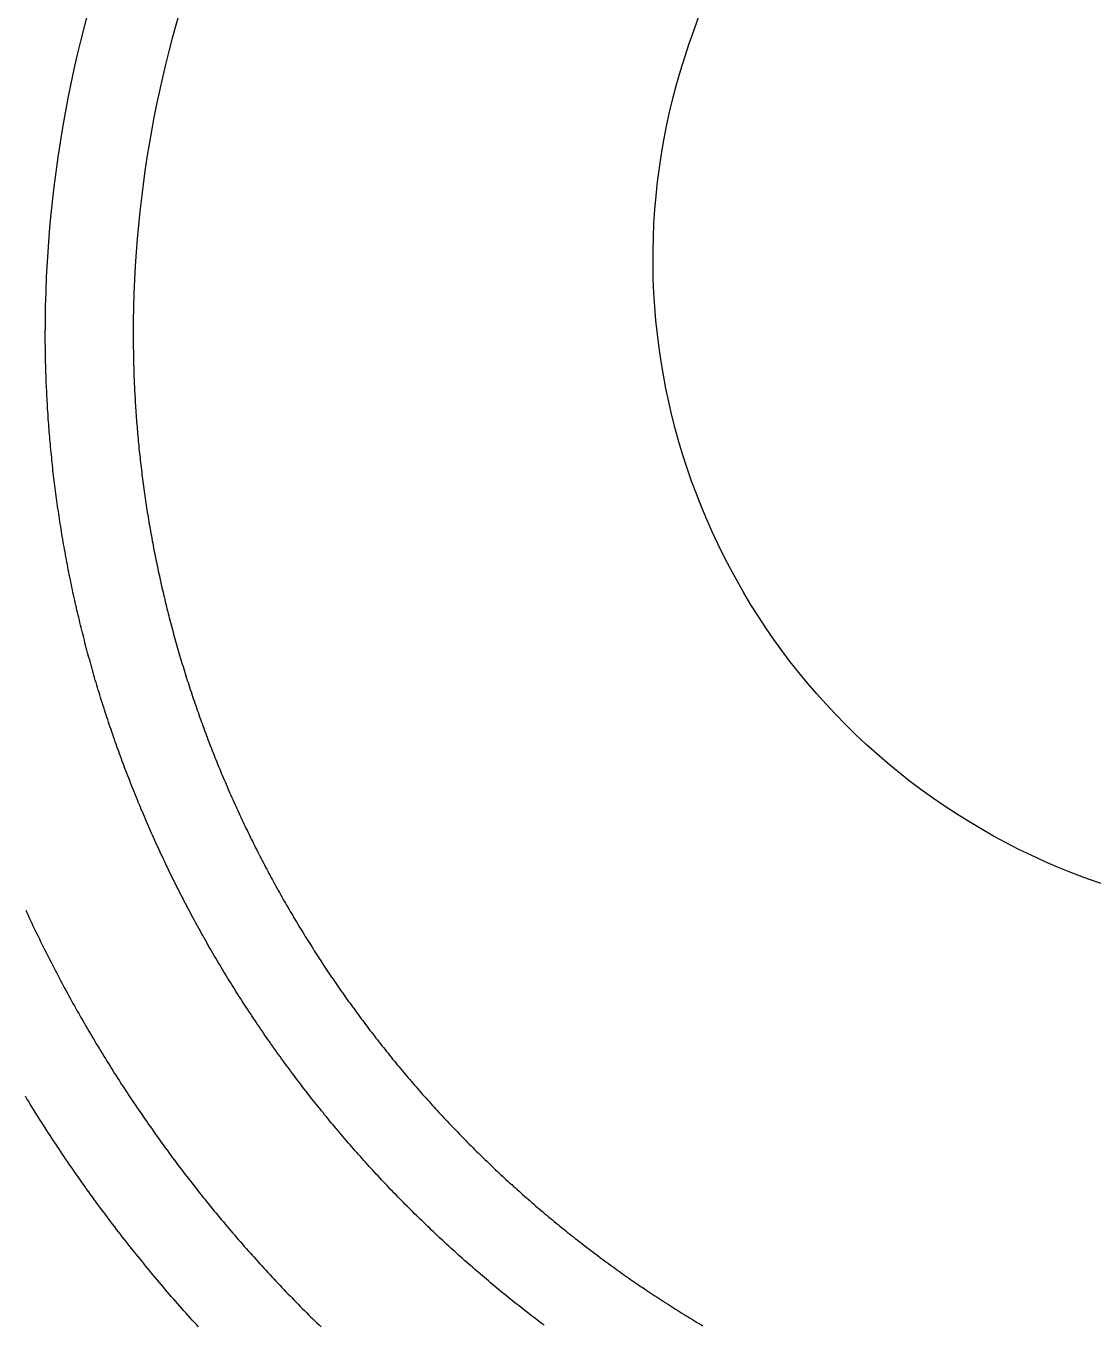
# Model space of a CAD drawing. Header units: inches. Extents: x -43479 to 56521, y -44741 to 59530.
# Drawn here: x -11420 to -9964, y 37762 to 39536 of the extents above; entities that cross this region are included whole.
import ezdxf

# ---------------------------------------------------------------- set-up
doc = ezdxf.new("R2010")
doc.units = ezdxf.units.IN
doc.header["$MEASUREMENT"] = 0

# ---------------------------------------------------------------- blocks, each defined once
blk = doc.blocks.new('kanishk_spiralEditV1')
for points in [[(4208.9, 2840.4), (4211.8, 2837.2), (4214.6, 2834.1), (4217.5, 2830.9), (4220.4, 2827.8), (4223.2, 2824.6), (4226, 2821.5), (4228.9, 2818.3), (4231.7, 2815.1), (4234.5, 2811.9), (4237.3, 2808.7), (4240.1, 2805.5), (4242.9, 2802.3), (4245.7, 2799.1), (4248.5, 2795.9), (4251.2, 2792.7), (4254, 2789.5), (4256.7, 2786.2), (4259.5, 2783), (4262.2, 2779.8), (4265, 2776.5), (4267.7, 2773.3), (4270.4, 2770), (4273.2, 2766.7), (4275.9, 2763.5), (4278.6, 2760.2), (4281.3, 2756.9), (4283.9, 2753.6), (4286.6, 2750.3), (4289.3, 2747.1), (4292, 2743.7), (4294.6, 2740.4), (4297.3, 2737.1), (4299.9, 2733.8), (4302.6, 2730.5), (4305.2, 2727.2), (4307.8, 2723.8), (4310.4, 2720.5), (4313.1, 2717.1), (4315.7, 2713.8), (4318.3, 2710.4), (4320.8, 2707.1), (4323.4, 2703.7), (4326, 2700.3), (4328.6, 2697), (4331.1, 2693.6), (4333.7, 2690.2), (4336.2, 2686.8), (4338.8, 2683.4), (4341.3, 2680), (4343.8, 2676.6), (4346.3, 2673.2), (4348.9, 2669.8), (4351.4, 2666.4), (4353.9, 2662.9), (4356.3, 2659.5), (4358.8, 2656.1), (4361.3, 2652.6), (4363.8, 2649.2), (4366.2, 2645.7), (4368.7, 2642.3), (4371.1, 2638.8), (4373.5, 2635.3), (4376, 2631.9), (4378.4, 2628.4), (4380.8, 2624.9), (4383.2, 2621.4), (4385.6, 2617.9), (4388, 2614.4), (4390.4, 2610.9), (4392.8, 2607.4), (4395.1, 2603.9), (4397.5, 2600.4), (4399.9, 2596.9), (4402.2, 2593.4), (4404.5, 2589.8), (4406.9, 2586.3), (4409.2, 2582.8), (4411.5, 2579.2), (4413.8, 2575.7), (4416.1, 2572.1), (4418.4, 2568.6), (4420.7, 2565), (4423, 2561.4), (4425.3, 2557.9), (4427.5, 2554.3), (4429.8, 2550.7), (4432, 2547.1), (4434.3, 2543.5), (4436.5, 2539.9), (4438.7, 2536.3), (4440.9, 2532.7), (4443.2, 2529.1), (4445.4, 2525.5)], [(4445, 2271.2), (4443.4, 2274.8), (4441.7, 2278.4), (4440, 2282), (4438.3, 2285.6), (4436.7, 2289.2), (4435, 2292.8), (4433.2, 2296.4), (4431.5, 2299.9), (4429.8, 2303.5), (4428.1, 2307.1), (4426.3, 2310.6), (4424.6, 2314.2), (4422.8, 2317.8), (4421.1, 2321.3), (4419.3, 2324.9), (4417.5, 2328.4), (4415.7, 2332), (4413.9, 2335.5), (4412.1, 2339.1), (4410.3, 2342.6), (4408.5, 2346.1), (4406.7, 2349.7), (4404.9, 2353.2), (4403, 2356.7), (4401.2, 2360.2), (4399.3, 2363.7), (4397.5, 2367.2), (4395.6, 2370.8), (4393.7, 2374.3), (4391.8, 2377.8), (4389.9, 2381.3), (4388, 2384.7), (4386.1, 2388.2), (4384.2, 2391.7), (4382.3, 2395.2), (4380.4, 2398.7), (4378.5, 2402.1), (4376.5, 2405.6), (4374.6, 2409.1), (4372.6, 2412.5), (4370.6, 2416), (4368.7, 2419.4), (4366.7, 2422.9), (4364.7, 2426.3), (4362.7, 2429.8), (4360.7, 2433.2), (4358.7, 2436.7), (4356.7, 2440.1), (4354.7, 2443.5), (4352.6, 2446.9), (4350.6, 2450.3), (4348.6, 2453.8), (4346.5, 2457.2), (4344.4, 2460.6), (4342.4, 2464), (4340.3, 2467.4), (4338.2, 2470.8), (4336.1, 2474.1), (4334, 2477.5), (4331.9, 2480.9), (4329.8, 2484.3), (4327.7, 2487.7), (4325.6, 2491), (4323.5, 2494.4), (4321.3, 2497.7), (4319.2, 2501.1), (4317, 2504.5), (4314.9, 2507.8), (4312.7, 2511.1), (4310.5, 2514.5), (4308.3, 2517.8), (4306.1, 2521.1), (4304, 2524.5), (4301.7, 2527.8), (4299.5, 2531.1), (4297.3, 2534.4), (4295.1, 2537.7), (4292.9, 2541), (4290.6, 2544.3), (4288.4, 2547.6), (4286.1, 2550.9), (4283.9, 2554.2), (4281.6, 2557.4), (4279.3, 2560.7), (4277.1, 2564), (4274.8, 2567.3), (4272.5, 2570.5), (4270.2, 2573.8), (4267.9, 2577), (4265.6, 2580.3), (4263.2, 2583.5), (4260.9, 2586.7), (4258.6, 2590), (4256.2, 2593.2), (4253.9, 2596.4), (4251.5, 2599.6), (4249.2, 2602.9), (4246.8, 2606.1), (4244.4, 2609.3), (4242, 2612.5), (4239.6, 2615.7), (4237.2, 2618.9), (4234.8, 2622), (4232.4, 2625.2), (4230, 2628.4), (4227.6, 2631.6), (4225.2, 2634.7), (4222.7, 2637.9), (4220.3, 2641), (4217.8, 2644.2), (4215.4, 2647.3), (4212.9, 2650.5), (4210.4, 2653.6), (4208, 2656.7), (4205.5, 2659.9), (4203, 2663), (4200.5, 2666.1), (4198, 2669.2), (4195.5, 2672.3), (4192.9, 2675.4), (4190.4, 2678.5), (4187.9, 2681.6), (4185.4, 2684.7), (4182.8, 2687.8), (4180.3, 2690.8), (4177.7, 2693.9), (4175.1, 2697), (4172.6, 2700), (4170, 2703.1), (4167.4, 2706.1), (4164.8, 2709.2), (4162.2, 2712.2), (4159.6, 2715.2), (4157, 2718.3), (4154.4, 2721.3), (4151.8, 2724.3), (4149.1, 2727.3), (4146.5, 2730.3), (4143.9, 2733.3), (4141.2, 2736.3), (4138.5, 2739.3), (4135.9, 2742.3), (4133.2, 2745.3), (4130.5, 2748.2), (4127.9, 2751.2), (4125.2, 2754.2), (4122.5, 2757.1), (4119.8, 2760.1), (4117.1, 2763), (4114.4, 2766), (4111.6, 2768.9), (4108.9, 2771.8), (4106.2, 2774.8), (4103.5, 2777.7), (4100.7, 2780.6), (4098, 2783.5), (4095.2, 2786.4), (4092.4, 2789.3), (4089.7, 2792.2), (4086.9, 2795.1), (4084.1, 2797.9), (4081.3, 2800.8), (4078.5, 2803.7), (4075.7, 2806.5), (4072.9, 2809.4), (4070.1, 2812.2), (4067.3, 2815.1), (4064.5, 2817.9), (4061.6, 2820.8), (4058.8, 2823.6), (4056, 2826.4), (4053.1, 2829.2), (4050.3, 2832), (4047.4, 2834.8), (4044.5, 2837.6), (4041.7, 2840.4)]]:
    blk.add_lwpolyline(points)
for points in [[(3737.1, 2838.1), (3740, 2835.9), (3742.9, 2833.7), (3745.8, 2831.6), (3748.6, 2829.4), (3751.5, 2827.2), (3754.4, 2825), (3757.2, 2822.8), (3760, 2820.6), (3762.9, 2818.4), (3765.7, 2816.2), (3768.6, 2814), (3771.4, 2811.7), (3774.2, 2809.5), (3777, 2807.3), (3779.8, 2805), (3782.6, 2802.8), (3785.4, 2800.5), (3788.2, 2798.2), (3791, 2796), (3793.8, 2793.7), (3796.6, 2791.4), (3799.4, 2789.1), (3802.2, 2786.9), (3804.9, 2784.6), (3807.7, 2782.3), (3810.4, 2779.9), (3813.2, 2777.6), (3815.9, 2775.3), (3818.7, 2773), (3821.4, 2770.7), (3824.2, 2768.3), (3826.9, 2766), (3829.6, 2763.6), (3832.3, 2761.3), (3835, 2758.9), (3837.7, 2756.6), (3840.4, 2754.2), (3843.1, 2751.8), (3845.8, 2749.4), (3848.5, 2747.1), (3851.2, 2744.7), (3853.9, 2742.3), (3856.5, 2739.9), (3859.2, 2737.5), (3861.9, 2735), (3864.5, 2732.6), (3867.2, 2730.2), (3869.8, 2727.8), (3872.5, 2725.3), (3875.1, 2722.9), (3877.7, 2720.5), (3880.3, 2718), (3883, 2715.6), (3885.6, 2713.1), (3888.2, 2710.6), (3890.8, 2708.2), (3893.4, 2705.7), (3896, 2703.2), (3898.6, 2700.7), (3901.1, 2698.2), (3903.7, 2695.7), (3906.3, 2693.2), (3908.9, 2690.7), (3911.4, 2688.2), (3914, 2685.7), (3916.5, 2683.2), (3919.1, 2680.6), (3921.6, 2678.1), (3924.1, 2675.5), (3926.7, 2673), (3929.2, 2670.5), (3931.7, 2667.9), (3934.2, 2665.3), (3936.7, 2662.8), (3939.2, 2660.2), (3941.7, 2657.6), (3944.2, 2655), (3946.7, 2652.5), (3949.1, 2649.9), (3951.6, 2647.3), (3954.1, 2644.7), (3956.5, 2642.1), (3959, 2639.5), (3961.4, 2636.8), (3963.9, 2634.2), (3966.3, 2631.6), (3968.8, 2629), (3971.2, 2626.3), (3973.6, 2623.7), (3976, 2621.1), (3978.4, 2618.4), (3980.8, 2615.7), (3983.2, 2613.1), (3985.6, 2610.4), (3988, 2607.8), (3990.4, 2605.1), (3992.8, 2602.4), (3995.1, 2599.7), (3997.5, 2597), (3999.8, 2594.3), (4002.2, 2591.6), (4004.5, 2588.9), (4006.9, 2586.2), (4009.2, 2583.5), (4011.5, 2580.8), (4013.9, 2578.1), (4016.2, 2575.3), (4018.5, 2572.6), (4020.8, 2569.9), (4023.1, 2567.1), (4025.4, 2564.4), (4027.7, 2561.6), (4030, 2558.9), (4032.2, 2556.1), (4034.5, 2553.4), (4036.8, 2550.6), (4039, 2547.8), (4041.3, 2545.1), (4043.5, 2542.3), (4045.8, 2539.5), (4048, 2536.7), (4050.2, 2533.9), (4052.4, 2531.1), (4054.7, 2528.3), (4056.9, 2525.5), (4059.1, 2522.7), (4061.3, 2519.9), (4063.5, 2517), (4065.6, 2514.2), (4067.8, 2511.4), (4070, 2508.5), (4072.2, 2505.7), (4074.3, 2502.9), (4076.5, 2500), (4078.6, 2497.2), (4080.8, 2494.3), (4082.9, 2491.4), (4085, 2488.6), (4087.2, 2485.7), (4089.3, 2482.8), (4091.4, 2480), (4093.5, 2477.1), (4095.6, 2474.2), (4097.7, 2471.3), (4099.8, 2468.4), (4101.9, 2465.5), (4103.9, 2462.6), (4106, 2459.7), (4108.1, 2456.8), (4110.1, 2453.9), (4112.2, 2450.9), (4114.2, 2448), (4116.2, 2445.1), (4118.3, 2442.2), (4120.3, 2439.2), (4122.3, 2436.3), (4124.3, 2433.3), (4126.3, 2430.4), (4128.3, 2427.4), (4130.3, 2424.5), (4132.3, 2421.5), (4134.3, 2418.5), (4136.3, 2415.6), (4138.2, 2412.6), (4140.2, 2409.6), (4142.2, 2406.6), (4144.1, 2403.7), (4146.1, 2400.7), (4148, 2397.7), (4149.9, 2394.7), (4151.8, 2391.7), (4153.8, 2388.7), (4155.7, 2385.7), (4157.6, 2382.7), (4159.5, 2379.7), (4161.4, 2376.6), (4163.2, 2373.6), (4165.1, 2370.6), (4167, 2367.6), (4168.9, 2364.5), (4170.7, 2361.5), (4172.6, 2358.4), (4174.4, 2355.4), (4176.3, 2352.3), (4178.1, 2349.3), (4179.9, 2346.2), (4181.7, 2343.2), (4183.5, 2340.1), (4185.4, 2337.1), (4187.2, 2334), (4188.9, 2330.9), (4190.7, 2327.8), (4192.5, 2324.8), (4194.3, 2321.7), (4196.1, 2318.6), (4197.8, 2315.5), (4199.6, 2312.4), (4201.3, 2309.3), (4203.1, 2306.2), (4204.8, 2303.1), (4206.5, 2300), (4208.2, 2296.9), (4210, 2293.7), (4211.7, 2290.6), (4213.4, 2287.5), (4215.1, 2284.4), (4216.7, 2281.3), (4218.4, 2278.1), (4220.1, 2275), (4221.8, 2271.8), (4223.4, 2268.7), (4225.1, 2265.6), (4226.7, 2262.4), (4228.4, 2259.3), (4230, 2256.1), (4231.6, 2252.9), (4233.3, 2249.8), (4234.9, 2246.6), (4236.5, 2243.4), (4238.1, 2240.3), (4239.7, 2237.1), (4241.3, 2233.9), (4242.8, 2230.7), (4244.4, 2227.6), (4246, 2224.4), (4247.5, 2221.2), (4249.1, 2218), (4250.6, 2214.8), (4252.2, 2211.6), (4253.7, 2208.4), (4255.2, 2205.2), (4256.8, 2202), (4258.3, 2198.8), (4259.8, 2195.6), (4261.3, 2192.3), (4262.8, 2189.1), (4264.2, 2185.9), (4265.7, 2182.7), (4267.2, 2179.4), (4268.7, 2176.2), (4270.1, 2173), (4271.6, 2169.7), (4273, 2166.5), (4274.4, 2163.3), (4275.9, 2160), (4277.3, 2156.8), (4278.7, 2153.5), (4280.1, 2150.3), (4281.5, 2147), (4282.9, 2143.7), (4284.3, 2140.5), (4285.7, 2137.2), (4287.1, 2133.9), (4288.4, 2130.7), (4289.8, 2127.4), (4291.2, 2124.1), (4292.5, 2120.8), (4293.8, 2117.6), (4295.2, 2114.3), (4296.5, 2111), (4297.8, 2107.7), (4299.1, 2104.4), (4300.4, 2101.1), (4301.7, 2097.8), (4303, 2094.5), (4304.3, 2091.2), (4305.6, 2087.9), (4306.9, 2084.6), (4308.1, 2081.3), (4309.4, 2078), (4310.6, 2074.7), (4311.9, 2071.4), (4313.1, 2068.1), (4314.3, 2064.7), (4315.5, 2061.4), (4316.8, 2058.1), (4318, 2054.8), (4319.2, 2051.4), (4320.4, 2048.1), (4321.5, 2044.8), (4322.7, 2041.4), (4323.9, 2038.1), (4325.1, 2034.7), (4326.2, 2031.4), (4327.4, 2028.1), (4328.5, 2024.7), (4329.6, 2021.4), (4330.8, 2018), (4331.9, 2014.6), (4333, 2011.3), (4334.1, 2007.9), (4335.2, 2004.6), (4336.3, 2001.2), (4337.4, 1997.8), (4338.5, 1994.5), (4339.5, 1991.1), (4340.6, 1987.7), (4341.7, 1984.4), (4342.7, 1981), (4343.8, 1977.6), (4344.8, 1974.2), (4345.8, 1970.9), (4346.9, 1967.5), (4347.9, 1964.1), (4348.9, 1960.7), (4349.9, 1957.3), (4350.9, 1953.9), (4351.9, 1950.5), (4352.8, 1947.1), (4353.8, 1943.7), (4354.8, 1940.3), (4355.7, 1936.9), (4356.7, 1933.5), (4357.6, 1930.1), (4358.6, 1926.7), (4359.5, 1923.3), (4360.4, 1919.9), (4361.3, 1916.5), (4362.2, 1913.1), (4363.1, 1909.7), (4364, 1906.3), (4364.9, 1902.9), (4365.8, 1899.4), (4366.7, 1896), (4367.5, 1892.6), (4368.4, 1889.2), (4369.2, 1885.7), (4370.1, 1882.3), (4370.9, 1878.9), (4371.7, 1875.5), (4372.6, 1872), (4373.4, 1868.6), (4374.2, 1865.2), (4375, 1861.7), (4375.8, 1858.3), (4376.5, 1854.9), (4377.3, 1851.4), (4378.1, 1848), (4378.9, 1844.5), (4379.6, 1841.1), (4380.4, 1837.6), (4381.1, 1834.2), (4381.8, 1830.7), (4382.6, 1827.3), (4383.3, 1823.8), (4384, 1820.4), (4384.7, 1816.9), (4385.4, 1813.5), (4386.1, 1810), (4386.8, 1806.6), (4387.4, 1803.1), (4388.1, 1799.7), (4388.8, 1796.2), (4389.4, 1792.7), (4390.1, 1789.3), (4390.7, 1785.8), (4391.3, 1782.4), (4392, 1778.9), (4392.6, 1775.4), (4393.2, 1771.9), (4393.8, 1768.5), (4394.4, 1765), (4395, 1761.5), (4395.5, 1758.1), (4396.1, 1754.6), (4396.7, 1751.1), (4397.2, 1747.6), (4397.8, 1744.2), (4398.3, 1740.7), (4398.9, 1737.2), (4399.4, 1733.7), (4399.9, 1730.3), (4400.4, 1726.8), (4400.9, 1723.3), (4401.4, 1719.8), (4401.9, 1716.3), (4402.4, 1712.8), (4402.9, 1709.4), (4403.4, 1705.9), (4403.8, 1702.4), (4404.3, 1698.9), (4404.7, 1695.4), (4405.2, 1691.9), (4405.6, 1688.4), (4406, 1685), (4406.4, 1681.5), (4406.9, 1678), (4407.3, 1674.5), (4407.7, 1671), (4408, 1667.5), (4408.4, 1664), (4408.8, 1660.5), (4409.2, 1657), (4409.5, 1653.5), (4409.9, 1650), (4410.2, 1646.5), (4410.6, 1643), (4410.9, 1639.5), (4411.2, 1636), (4411.5, 1632.5), (4411.8, 1629), (4412.1, 1625.5), (4412.4, 1622), (4412.7, 1618.5), (4413, 1615), (4413.3, 1611.5), (4413.5, 1608), (4413.8, 1604.5), (4414.1, 1601), (4414.3, 1597.5), (4414.5, 1594), (4414.8, 1590.5), (4415, 1587), (4415.2, 1583.5), (4415.4, 1580), (4415.6, 1576.5), (4415.8, 1573), (4416, 1569.5), (4416.1, 1566), (4416.3, 1562.5), (4416.5, 1559), (4416.6, 1555.5), (4416.8, 1552), (4416.9, 1548.5), (4417, 1545), (4417.2, 1541.5), (4417.3, 1538), (4417.4, 1534.5), (4417.5, 1531), (4417.6, 1527.5), (4417.7, 1524), (4417.8, 1520.5), (4417.8, 1517), (4417.9, 1513.5), (4418, 1509.9, -0.197635), (3950.5, 324, -0.419989)], [(3001.3, 538.6, -4.575093), (3532.3, 1069.6, 0.223256), (3568.1, 645.8)], [(3879, 422.9, 0.193371), (4298.1, 1504.4), (4298, 1507.7), (4298, 1510.9), (4297.9, 1514.2), (4297.9, 1517.4), (4297.8, 1520.7), (4297.7, 1523.9), (4297.6, 1527.2), (4297.5, 1530.4), (4297.4, 1533.7), (4297.3, 1537), (4297.2, 1540.2), (4297.1, 1543.5), (4296.9, 1546.7), (4296.8, 1550), (4296.7, 1553.2), (4296.5, 1556.5), (4296.4, 1559.7), (4296.2, 1563), (4296, 1566.2), (4295.9, 1569.5), (4295.7, 1572.7), (4295.5, 1576), (4295.3, 1579.2), (4295.1, 1582.5), (4294.9, 1585.7), (4294.7, 1589), (4294.4, 1592.2), (4294.2, 1595.5), (4294, 1598.7), (4293.7, 1602), (4293.5, 1605.2), (4293.2, 1608.5), (4292.9, 1611.7), (4292.7, 1615), (4292.4, 1618.2), (4292.1, 1621.5), (4291.8, 1624.7), (4291.5, 1628), (4291.2, 1631.2), (4290.9, 1634.5), (4290.6, 1637.7), (4290.3, 1641), (4289.9, 1644.2), (4289.6, 1647.5), (4289.2, 1650.7), (4288.9, 1654), (4288.5, 1657.2), (4288.1, 1660.4), (4287.8, 1663.7), (4287.4, 1666.9), (4287, 1670.2), (4286.6, 1673.4), (4286.2, 1676.6), (4285.8, 1679.9), (4285.4, 1683.1), (4285, 1686.4), (4284.5, 1689.6), (4284.1, 1692.8), (4283.7, 1696.1), (4283.2, 1699.3), (4282.7, 1702.5), (4282.3, 1705.8), (4281.8, 1709), (4281.3, 1712.2), (4280.9, 1715.5), (4280.4, 1718.7), (4279.9, 1721.9), (4279.4, 1725.2), (4278.9, 1728.4), (4278.3, 1731.6), (4277.8, 1734.8), (4277.3, 1738.1), (4276.7, 1741.3), (4276.2, 1744.5), (4275.6, 1747.7), (4275.1, 1751), (4274.5, 1754.2), (4274, 1757.4), (4273.4, 1760.6), (4272.8, 1763.8), (4272.2, 1767.1), (4271.6, 1770.3), (4271, 1773.5), (4270.4, 1776.7), (4269.8, 1779.9), (4269.1, 1783.1), (4268.5, 1786.3), (4267.9, 1789.5), (4267.2, 1792.8), (4266.6, 1796), (4265.9, 1799.2), (4265.2, 1802.4), (4264.6, 1805.6), (4263.9, 1808.8), (4263.2, 1812), (4262.5, 1815.2), (4261.8, 1818.4), (4261.1, 1821.6), (4260.4, 1824.8), (4259.7, 1828), (4258.9, 1831.2), (4258.2, 1834.3), (4257.5, 1837.5), (4256.7, 1840.7), (4256, 1843.9), (4255.2, 1847.1), (4254.4, 1850.3), (4253.6, 1853.5), (4252.9, 1856.7), (4252.1, 1859.8), (4251.3, 1863), (4250.5, 1866.2), (4249.7, 1869.4), (4248.9, 1872.5), (4248, 1875.7), (4247.2, 1878.9), (4246.4, 1882.1), (4245.5, 1885.2), (4244.7, 1888.4), (4243.8, 1891.6), (4243, 1894.7), (4242.1, 1897.9), (4241.2, 1901.1), (4240.3, 1904.2), (4239.4, 1907.4), (4238.6, 1910.5), (4237.7, 1913.7), (4236.7, 1916.8), (4235.8, 1920), (4234.9, 1923.1), (4234, 1926.3), (4233, 1929.4), (4232.1, 1932.6), (4231.2, 1935.7), (4230.2, 1938.9), (4229.2, 1942), (4228.3, 1945.1), (4227.3, 1948.3), (4226.3, 1951.4), (4225.3, 1954.5), (4224.3, 1957.7), (4223.3, 1960.8), (4222.3, 1963.9), (4221.3, 1967), (4220.3, 1970.2), (4219.2, 1973.3), (4218.2, 1976.4), (4217.2, 1979.5), (4216.1, 1982.6), (4215.1, 1985.8), (4214, 1988.9), (4212.9, 1992), (4211.9, 1995.1), (4210.8, 1998.2), (4209.7, 2001.3), (4208.6, 2004.4), (4207.5, 2007.5), (4206.4, 2010.6), (4205.3, 2013.7), (4204.2, 2016.8), (4203, 2019.9), (4201.9, 2022.9), (4200.8, 2026), (4199.6, 2029.1), (4198.5, 2032.2), (4197.3, 2035.3), (4196.1, 2038.3), (4195, 2041.4), (4193.8, 2044.5), (4192.6, 2047.6), (4191.4, 2050.6), (4190.2, 2053.7), (4189, 2056.8), (4187.8, 2059.8), (4186.6, 2062.9), (4185.3, 2065.9), (4184.1, 2069), (4182.9, 2072), (4181.6, 2075.1), (4180.4, 2078.1), (4179.1, 2081.2), (4177.9, 2084.2), (4176.6, 2087.3), (4175.3, 2090.3), (4174, 2093.3), (4172.7, 2096.4), (4171.4, 2099.4), (4170.1, 2102.4), (4168.8, 2105.4), (4167.5, 2108.5), (4166.2, 2111.5), (4164.9, 2114.5), (4163.5, 2117.5), (4162.2, 2120.5), (4160.8, 2123.5), (4159.5, 2126.5), (4158.1, 2129.5), (4156.8, 2132.5), (4155.4, 2135.5), (4154, 2138.5), (4152.6, 2141.5), (4151.2, 2144.5), (4149.8, 2147.5), (4148.4, 2150.5), (4147, 2153.5), (4145.6, 2156.4), (4144.2, 2159.4), (4142.7, 2162.4), (4141.3, 2165.4), (4139.9, 2168.3), (4138.4, 2171.3), (4137, 2174.3), (4135.5, 2177.2), (4134, 2180.2), (4132.6, 2183.1), (4131.1, 2186.1), (4129.6, 2189), (4128.1, 2192), (4126.6, 2194.9), (4125.1, 2197.9), (4123.6, 2200.8), (4122.1, 2203.7), (4120.5, 2206.6), (4119, 2209.6), (4117.5, 2212.5), (4115.9, 2215.4), (4114.4, 2218.3), (4112.8, 2221.3), (4111.3, 2224.2), (4109.7, 2227.1), (4108.1, 2230), (4106.5, 2232.9), (4105, 2235.8), (4103.4, 2238.7), (4101.8, 2241.6), (4100.2, 2244.5), (4098.5, 2247.3), (4096.9, 2250.2), (4095.3, 2253.1), (4093.7, 2256), (4092, 2258.9), (4090.4, 2261.7), (4088.7, 2264.6), (4087.1, 2267.5), (4085.4, 2270.3), (4083.8, 2273.2), (4082.1, 2276), (4080.4, 2278.9), (4078.7, 2281.7), (4077, 2284.6), (4075.3, 2287.4), (4073.6, 2290.3), (4071.9, 2293.1), (4070.2, 2295.9), (4068.5, 2298.7), (4066.8, 2301.6), (4065, 2304.4), (4063.3, 2307.2), (4061.5, 2310), (4059.8, 2312.8), (4058, 2315.6), (4056.3, 2318.4), (4054.5, 2321.2), (4052.7, 2324), (4050.9, 2326.8), (4049.2, 2329.6), (4047.4, 2332.4), (4045.6, 2335.2), (4043.8, 2338), (4042, 2340.7), (4040.1, 2343.5), (4038.3, 2346.3), (4036.5, 2349), (4034.7, 2351.8), (4032.8, 2354.5), (4031, 2357.3), (4029.1, 2360.1), (4027.3, 2362.8), (4025.4, 2365.5), (4023.5, 2368.3), (4021.6, 2371), (4019.8, 2373.7), (4017.9, 2376.5), (4016, 2379.2), (4014.1, 2381.9), (4012.2, 2384.6), (4010.3, 2387.3), (4008.3, 2390), (4006.4, 2392.7), (4004.5, 2395.4), (4002.6, 2398.1), (4000.6, 2400.8), (3998.7, 2403.5), (3996.7, 2406.2), (3994.8, 2408.9), (3992.8, 2411.6), (3990.8, 2414.2), (3988.9, 2416.9), (3986.9, 2419.6), (3984.9, 2422.2), (3982.9, 2424.9), (3980.9, 2427.5), (3978.9, 2430.2), (3976.9, 2432.8), (3974.9, 2435.5), (3972.9, 2438.1), (3970.8, 2440.7), (3968.8, 2443.4), (3966.8, 2446), (3964.7, 2448.6), (3962.7, 2451.2), (3960.6, 2453.8), (3958.6, 2456.4), (3956.5, 2459), (3954.4, 2461.6), (3952.4, 2464.2), (3950.3, 2466.8), (3948.2, 2469.4), (3946.1, 2472), (3944, 2474.6), (3941.9, 2477.2), (3939.8, 2479.7), (3937.7, 2482.3), (3935.5, 2484.9), (3933.4, 2487.4), (3931.3, 2490), (3929.1, 2492.5), (3927, 2495.1), (3924.9, 2497.6), (3922.7, 2500.1), (3920.5, 2502.7), (3918.4, 2505.2), (3916.2, 2507.7), (3914, 2510.2), (3911.9, 2512.7), (3909.7, 2515.2), (3907.5, 2517.8), (3905.3, 2520.3), (3903.1, 2522.8), (3900.9, 2525.2), (3898.7, 2527.7), (3896.4, 2530.2), (3894.2, 2532.7), (3892, 2535.2), (3889.8, 2537.6), (3887.5, 2540.1), (3885.3, 2542.6), (3883, 2545), (3880.8, 2547.5), (3878.5, 2549.9), (3876.2, 2552.3), (3874, 2554.8), (3871.7, 2557.2), (3869.4, 2559.6), (3867.1, 2562.1), (3864.8, 2564.5), (3862.5, 2566.9), (3860.2, 2569.3), (3857.9, 2571.7), (3855.6, 2574.1), (3853.3, 2576.5), (3851, 2578.9), (3848.6, 2581.3), (3846.3, 2583.7), (3844, 2586), (3841.6, 2588.4), (3839.3, 2590.8), (3836.9, 2593.1), (3834.6, 2595.5), (3832.2, 2597.9), (3829.8, 2600.2), (3827.4, 2602.5), (3825.1, 2604.9), (3822.7, 2607.2), (3820.3, 2609.5), (3817.9, 2611.9), (3815.5, 2614.2), (3813.1, 2616.5), (3810.7, 2618.8), (3808.3, 2621.1), (3805.8, 2623.4), (3803.4, 2625.7), (3801, 2628), (3798.6, 2630.3), (3796.1, 2632.6), (3793.7, 2634.8), (3791.2, 2637.1), (3788.8, 2639.4), (3786.3, 2641.6), (3783.8, 2643.9), (3781.4, 2646.1), (3778.9, 2648.4), (3776.4, 2650.6), (3773.9, 2652.8), (3771.4, 2655.1), (3769, 2657.3), (3766.5, 2659.5), (3764, 2661.7), (3761.4, 2663.9), (3758.9, 2666.1), (3756.4, 2668.3), (3753.9, 2670.5), (3751.4, 2672.7), (3748.8, 2674.9), (3746.3, 2677.1), (3743.8, 2679.3), (3741.2, 2681.4), (3738.7, 2683.6), (3736.1, 2685.7), (3733.5, 2687.9), (3731, 2690), (3728.4, 2692.2), (3725.8, 2694.3), (3723.3, 2696.5), (3720.7, 2698.6), (3718.1, 2700.7), (3715.5, 2702.8), (3712.9, 2704.9), (3710.3, 2707), (3707.7, 2709.1), (3705.1, 2711.2), (3702.5, 2713.3), (3699.8, 2715.4), (3697.2, 2717.5), (3694.6, 2719.5), (3692, 2721.6), (3689.3, 2723.7), (3686.7, 2725.7), (3684, 2727.8), (3681.4, 2729.8), (3678.7, 2731.9), (3676.1, 2733.9), (3673.4, 2735.9), (3670.7, 2738), (3668, 2740), (3665.4, 2742), (3662.7, 2744), (3660, 2746), (3657.3, 2748), (3654.6, 2750), (3651.9, 2752), (3649.2, 2753.9), (3646.5, 2755.9), (3643.8, 2757.9), (3641.1, 2759.8), (3638.3, 2761.8), (3635.6, 2763.8), (3632.9, 2765.7), (3630.2, 2767.6), (3627.4, 2769.6), (3624.7, 2771.5), (3621.9, 2773.4), (3619.2, 2775.4), (3616.4, 2777.3), (3613.7, 2779.2), (3610.9, 2781.1), (3608.1, 2783), (3605.4, 2784.9), (3602.6, 2786.7), (3599.8, 2788.6), (3597, 2790.5), (3594.2, 2792.4), (3591.4, 2794.2), (3588.6, 2796.1), (3585.8, 2797.9), (3583, 2799.8), (3580.2, 2801.6), (3577.4, 2803.4), (3574.6, 2805.3), (3571.8, 2807.1), (3568.9, 2808.9), (3566.1, 2810.7), (3563.3, 2812.5), (3560.4, 2814.3), (3557.6, 2816.1), (3554.8, 2817.9), (3551.9, 2819.7), (3549.1, 2821.4), (3546.2, 2823.2), (3543.3, 2825), (3540.5, 2826.7), (3537.6, 2828.5), (3534.7, 2830.2), (3531.9, 2832), (3529, 2833.7), (3526.1, 2835.4), (3523.2, 2837.2), (3520.3, 2838.9)]]:
    blk.add_lwpolyline(points, format="xyb")

msp = doc.modelspace()

# ---------------------------------------------------------------- linework, layer by layer
msp.add_circle((6520.5, 9529.6), 50000)

# ---------------------------------------------------------------- block references
at = {"rotation": 180.0000000048064}
msp.add_blockref('kanishk_spiralEditV1', (-6975.9, 40600), dxfattribs=at)

doc.saveas('drawing.dxf')
